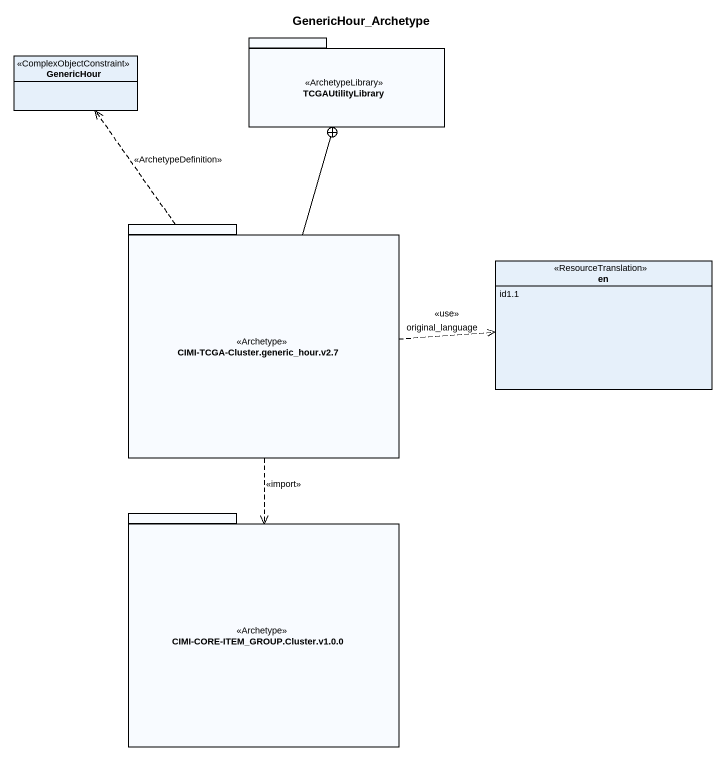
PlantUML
@startuml
title GenericHour_Archetype
hide circle
hide empty members
package TCGAUtilityLibrary <<ArchetypeLibrary>> {
}
class GenericHour <<ComplexObjectConstraint>>
package "CIMI-TCGA-Cluster.generic_hour.v2.7" as CIMI_TCGA_Cluster_generic <<Archetype>> {
}
enum en <<ResourceTranslation>> {
  id1.1
}
package "CIMI-CORE-ITEM_GROUP.Cluster.v1.0.0" as CIMI_CORE_ITEM_GROUP <<Archetype>> {
}
CIMI_TCGA_Cluster_generic -up-+ TCGAUtilityLibrary
CIMI_TCGA_Cluster_generic .up.> GenericHour : <<ArchetypeDefinition>>
CIMI_TCGA_Cluster_generic .right.> en : <<use>>\noriginal_language
CIMI_TCGA_Cluster_generic ..> CIMI_CORE_ITEM_GROUP : <<import>>
@enduml
